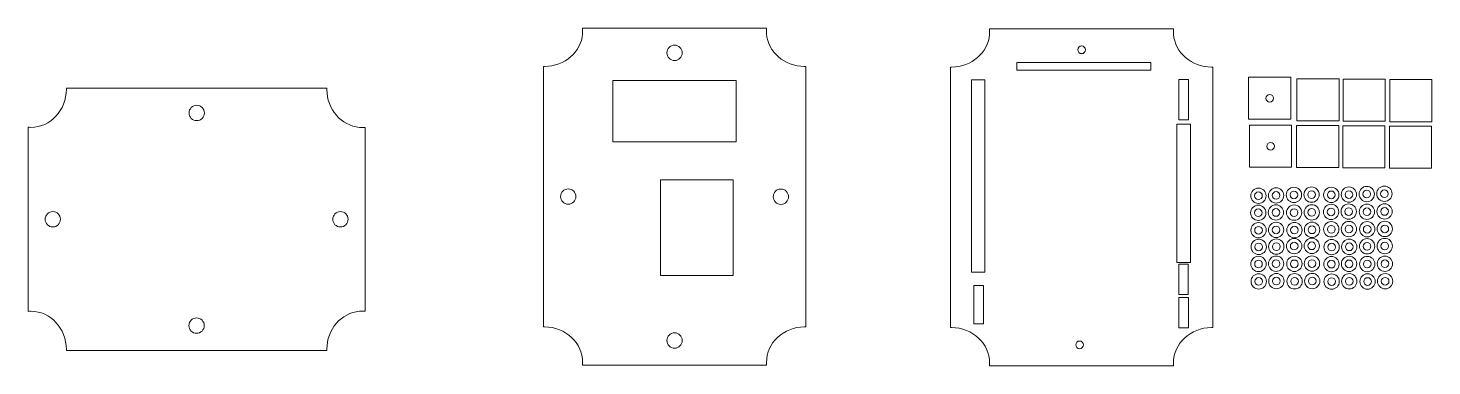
# Model space of a CAD drawing. Header units: centimetres. Extents: x -32.8 to 40.5, y -34.3 to -16.7.
import ezdxf

# ---------------------------------------------------------------- set-up
doc = ezdxf.new("R2010")
doc.units = ezdxf.units.CM
doc.header["$MEASUREMENT"] = 0
doc.layers.add('Capa 1', color=7, linetype='Continuous')

msp = doc.modelspace()

# ---------------------------------------------------------------- linework, layer by layer
at = {"layer": 'Capa 1', "color": 250, "lineweight": 20}
for points in [[(18.82673, -18.88012), (25.82673, -18.88012), (25.82673, -18.48012), (18.82673, -18.48012), (18.82673, -18.88012)], [(-2.26307, -22.61908), (4.18693, -22.61908), (4.18693, -19.41908), (-2.26307, -19.41908), (-2.26307, -22.61908)], [(16.46708, -29.43208), (17.16708, -29.43208), (17.16708, -19.3908), (16.46708, -19.3908), (16.46708, -29.43208)], [(27.29403, -21.48099), (27.79403, -21.48099), (27.79403, -19.36435), (27.29403, -19.36435), (27.29403, -21.48099)], [(30.93896, -21.45211), (33.13896, -21.45211), (33.13896, -19.25211), (30.93896, -19.25211), (30.93896, -21.45211)], [(33.46089, -21.53294), (35.66089, -21.53294), (35.66089, -19.33294), (33.46089, -19.33294), (33.46089, -21.53294)], [(35.87389, -21.55411), (38.07389, -21.55411), (38.07389, -19.35411), (35.87389, -19.35411), (35.87389, -21.55411)], [(38.30806, -21.57527), (40.50806, -21.57527), (40.50806, -19.37527), (38.30806, -19.37527), (38.30806, -21.57527)], [(27.19635, -28.91747), (27.89635, -28.91747), (27.89635, -21.71031), (27.19635, -21.71031), (27.19635, -28.91747)], [(30.98439, -23.95611), (33.18439, -23.95611), (33.18439, -21.75611), (30.98439, -21.75611), (30.98439, -23.95611)], [(33.43972, -23.9671), (35.63972, -23.9671), (35.63972, -21.7671), (33.43972, -21.7671), (33.43972, -23.9671)], [(35.85272, -23.98827), (38.05272, -23.98827), (38.05272, -21.78827), (35.85272, -21.78827), (35.85272, -23.98827)], [(38.28689, -24.00943), (40.48689, -24.00943), (40.48689, -21.80943), (38.28689, -21.80943), (38.28689, -24.00943)], [(0.22193, -29.60907), (4.02193, -29.60907), (4.02193, -24.60909), (0.22193, -24.60909), (0.22193, -29.60907)], [(27.28504, -30.59592), (27.78504, -30.59592), (27.78504, -29.01722), (27.28504, -29.01722), (27.28504, -30.59592)], [(16.59708, -32.13209), (17.09708, -32.13209), (17.09708, -30.13209), (16.59708, -30.13209), (16.59708, -32.13209)], [(27.29303, -32.33777), (27.79303, -32.33777), (27.79303, -30.75907), (27.29303, -30.75907), (27.29303, -32.33777)]]:
    msp.add_lwpolyline(points, close=True, dxfattribs=at)
for centre, major_axis in [((22.21265, -17.82342), (0, 0.2)), ((32.03896, -20.35211), (0, 0.2)), ((32.08439, -22.85611), (0, 0.2)), ((31.45215, -25.44013), (0, 0.4)), ((31.45215, -25.44013), (0, 0.2)), ((32.37236, -25.42492), (0, 0.4)), ((32.37236, -25.42492), (0, 0.2)), ((33.30424, -25.39766), (0, 0.4)), ((33.30424, -25.39766), (0, 0.2)), ((34.22445, -25.38245), (0, 0.4)), ((34.22445, -25.38245), (0, 0.2)), ((35.25321, -25.39426), (0, 0.4)), ((35.25321, -25.39426), (0, 0.2)), ((36.17342, -25.37905), (0, 0.4)), ((36.17342, -25.37905), (0, 0.2)), ((37.1053, -25.35179), (0, 0.4)), ((37.1053, -25.35179), (0, 0.2)), ((38.02551, -25.33658), (0, 0.4)), ((38.02551, -25.33658), (0, 0.2)), ((31.44157, -26.32913), (0, 0.4)), ((31.44157, -26.32913), (0, 0.2)), ((32.36178, -26.31392), (0, 0.4)), ((32.36178, -26.31392), (0, 0.2)), ((33.31319, -26.32304), (0, 0.4)), ((33.31319, -26.32304), (0, 0.2)), ((34.2334, -26.30783), (0, 0.4)), ((34.2334, -26.30783), (0, 0.2)), ((35.24263, -26.28326), (0, 0.4)), ((35.24263, -26.28326), (0, 0.2)), ((36.16284, -26.26805), (0, 0.4)), ((36.16284, -26.26805), (0, 0.2)), ((37.11425, -26.27717), (0, 0.4)), ((37.11425, -26.27717), (0, 0.2)), ((38.03446, -26.26196), (0, 0.4)), ((38.03446, -26.26196), (0, 0.2)), ((31.45323, -27.23916), (0, 0.4)), ((31.45323, -27.23916), (0, 0.2)), ((32.37344, -27.22395), (0, 0.4)), ((32.37344, -27.22395), (0, 0.2)), ((33.3271, -27.23521), (0, 0.4)), ((33.3271, -27.23521), (0, 0.2)), ((34.24731, -27.22), (0, 0.4)), ((34.24731, -27.22), (0, 0.2)), ((35.25429, -27.19329), (0, 0.4)), ((35.25429, -27.19329), (0, 0.2)), ((36.1745, -27.17808), (0, 0.4)), ((36.1745, -27.17808), (0, 0.2)), ((37.12816, -27.18934), (0, 0.4)), ((37.12816, -27.18934), (0, 0.2)), ((38.04837, -27.17413), (0, 0.4)), ((38.04837, -27.17413), (0, 0.2)), ((31.46327, -28.11271), (0, 0.4)), ((32.38348, -28.0975), (0, 0.4)), ((33.31536, -28.07024), (0, 0.4)), ((34.23557, -28.05503), (0, 0.4)), ((35.27112, -28.12236), (0, 0.4)), ((36.19133, -28.10715), (0, 0.4)), ((37.12321, -28.07989), (0, 0.4)), ((38.04342, -28.06468), (0, 0.4)), ((31.46327, -28.11271), (0, 0.2)), ((32.3729, -28.9865), (0, 0.4)), ((32.38348, -28.0975), (0, 0.2)), ((33.31536, -28.07024), (0, 0.2)), ((34.24452, -28.98041), (0, 0.4)), ((34.23557, -28.05503), (0, 0.2)), ((35.27112, -28.12236), (0, 0.2)), ((36.19133, -28.10715), (0, 0.2)), ((37.12321, -28.07989), (0, 0.2)), ((38.04342, -28.06468), (0, 0.2)), ((31.45269, -29.00171), (0, 0.4)), ((31.45269, -29.00171), (0, 0.2)), ((32.3729, -28.9865), (0, 0.2)), ((33.32431, -28.99562), (0, 0.4)), ((33.32431, -28.99562), (0, 0.2)), ((34.24452, -28.98041), (0, 0.2)), ((35.26054, -29.01136), (0, 0.4)), ((35.26054, -29.01136), (0, 0.2)), ((36.18075, -28.99615), (0, 0.4)), ((36.18075, -28.99615), (0, 0.2)), ((37.13216, -29.00527), (0, 0.4)), ((37.13216, -29.00527), (0, 0.2)), ((38.05237, -28.99006), (0, 0.4)), ((38.05237, -28.99006), (0, 0.2)), ((31.46435, -29.91174), (0, 0.4)), ((31.46435, -29.91174), (0, 0.2)), ((32.38456, -29.89653), (0, 0.4)), ((32.38456, -29.89653), (0, 0.2)), ((33.33822, -29.90779), (0, 0.4)), ((33.33822, -29.90779), (0, 0.2)), ((34.25843, -29.89258), (0, 0.4)), ((34.25843, -29.89258), (0, 0.2)), ((35.2722, -29.92139), (0, 0.4)), ((35.2722, -29.92139), (0, 0.2)), ((36.19241, -29.90618), (0, 0.4)), ((36.19241, -29.90618), (0, 0.2)), ((37.14607, -29.91744), (0, 0.4)), ((37.14607, -29.91744), (0, 0.2)), ((38.06628, -29.90223), (0, 0.4)), ((38.06628, -29.90223), (0, 0.2)), ((22.11265, -33.22342), (0, 0.2))]:
    msp.add_ellipse(centre, major_axis=major_axis, ratio=1, dxfattribs=at)
at = {"layer": 'Capa 1', "color": 250, "lineweight": 5}
for points, knots in [([(-3.83808, -34.15041), (-3.83808, -34.15041), (-3.83808, -34.1481), (-3.83808, -34.1481), (-3.83808, -34.1481), (-3.83808, -34.1481), (-3.83808, -34.1458), (-3.83808, -34.1458), (-3.83808, -34.1458), (-3.83808, -34.1458), (-3.83808, -34.14349), (-3.83808, -34.14349), (-3.83808, -34.14349), (-3.83808, -33.1195), (-4.72831, -32.28908), (-5.82607, -32.28908), (-5.82607, -32.28908), (-5.84683, -32.28908), (-5.86747, -32.28947), (-5.88807, -32.29006), (-5.88807, -32.29006), (-5.88807, -32.29006), (-5.88807, -32.28908), (-5.88807, -32.28908), (-5.88807, -32.28908), (-5.88807, -32.28908), (-5.88807, -30.69306), (-5.88807, -30.69306), (-5.88807, -30.69306), (-5.88807, -30.69306), (-5.88807, -18.68908), (-5.88807, -18.68908), (-5.88807, -18.68908), (-5.88807, -18.68908), (-5.88196, -18.68908), (-5.88196, -18.68908), (-5.88196, -18.68908), (-5.88196, -18.68908), (-5.88196, -18.6881), (-5.88196, -18.6881), (-5.88196, -18.6881), (-5.86563, -18.68857), (-5.8492, -18.68896), (-5.83276, -18.68908), (-5.83276, -18.68908), (-5.83276, -18.68908), (-5.81995, -18.68908), (-5.81995, -18.68908), (-5.81995, -18.68908), (-4.77493, -18.68908), (-3.91798, -17.93653), (-3.83808, -16.98083), (-3.83808, -16.98083), (-3.83808, -16.98083), (-3.83808, -16.68908), (-3.83808, -16.68908), (-3.83808, -16.68908), (-3.83808, -16.68908), (-3.83806, -16.68908), (-3.83806, -16.68908), (-3.83806, -16.68908), (-3.83806, -16.68908), (-2.58556, -16.68908), (-2.58556, -16.68908), (-2.58556, -16.68908), (-2.58556, -16.68908), (4.50942, -16.68908), (4.50942, -16.68908), (4.50942, -16.68908), (4.50942, -16.68908), (5.76192, -16.68908), (5.76192, -16.68908), (5.76192, -16.68908), (5.76192, -16.68908), (5.76194, -16.68908), (5.76194, -16.68908), (5.76194, -16.68908), (5.76194, -16.68908), (5.76194, -16.98083), (5.76194, -16.98083), (5.76194, -16.98083), (5.84184, -17.93653), (6.69879, -18.68908), (7.74381, -18.68908), (7.74381, -18.68908), (7.74381, -18.68908), (7.75059, -18.68908), (7.75059, -18.68908), (7.75059, -18.68908), (7.75059, -18.68908), (7.75662, -18.68908), (7.75662, -18.68908), (7.75662, -18.68908), (7.77306, -18.68896), (7.78948, -18.68857), (7.80582, -18.6881), (7.80582, -18.6881), (7.80582, -18.6881), (7.80582, -18.68908), (7.80582, -18.68908), (7.80582, -18.68908), (7.80582, -18.68908), (7.81193, -18.68908), (7.81193, -18.68908), (7.81193, -18.68908), (7.81193, -18.68908), (7.81193, -32.28908), (7.81193, -32.28908), (7.81193, -32.28908), (7.81193, -32.28908), (7.81193, -32.29006), (7.81193, -32.29006), (7.81193, -32.29006), (7.79133, -32.28947), (7.77069, -32.28908), (7.74993, -32.28908), (7.74993, -32.28908), (6.65217, -32.28908), (5.76194, -33.1195), (5.76194, -34.14349), (5.76194, -34.14349), (5.76194, -34.14349), (5.76194, -34.1458), (5.76194, -34.1458), (5.76194, -34.1458), (5.76194, -34.1458), (5.76194, -34.1481), (5.76194, -34.1481), (5.76194, -34.1481), (5.76194, -34.1481), (5.76194, -34.15041), (5.76194, -34.15041), (5.76194, -34.15041), (5.76214, -34.19708), (5.76421, -34.24328), (5.76803, -34.28908), (5.76803, -34.28908), (5.76803, -34.28908), (5.76194, -34.28908), (5.76194, -34.28908), (5.76194, -34.28908), (5.76194, -34.28908), (5.76192, -34.28908), (5.76192, -34.28908), (5.76192, -34.28908), (5.76192, -34.28908), (4.51553, -34.28908), (4.51553, -34.28908), (4.51553, -34.28908), (4.51553, -34.28908), (-2.59167, -34.28908), (-2.59167, -34.28908), (-2.59167, -34.28908), (-2.59167, -34.28908), (-3.83806, -34.28908), (-3.83806, -34.28908), (-3.83806, -34.28908), (-3.83806, -34.28908), (-3.83808, -34.28908), (-3.83808, -34.28908), (-3.83808, -34.28908), (-3.83808, -34.28908), (-3.84417, -34.28908), (-3.84417, -34.28908), (-3.84417, -34.28908), (-3.84035, -34.24328), (-3.83828, -34.19708), (-3.83808, -34.15041)], [0, 0, 0, 0, 0.02325581, 0.02325581, 0.02325581, 0.02325581, 0.04651163, 0.04651163, 0.04651163, 0.04651163, 0.06976744, 0.06976744, 0.06976744, 0.06976744, 0.09302326, 0.09302326, 0.09302326, 0.09302326, 0.11627907, 0.11627907, 0.11627907, 0.11627907, 0.13953488, 0.13953488, 0.13953488, 0.13953488, 0.1627907, 0.1627907, 0.1627907, 0.1627907, 0.18604651, 0.18604651, 0.18604651, 0.18604651, 0.20930233, 0.20930233, 0.20930233, 0.20930233, 0.23255814, 0.23255814, 0.23255814, 0.23255814, 0.25581395, 0.25581395, 0.25581395, 0.25581395, 0.27906977, 0.27906977, 0.27906977, 0.27906977, 0.30232558, 0.30232558, 0.30232558, 0.30232558, 0.3255814, 0.3255814, 0.3255814, 0.3255814, 0.34883721, 0.34883721, 0.34883721, 0.34883721, 0.37209302, 0.37209302, 0.37209302, 0.37209302, 0.39534884, 0.39534884, 0.39534884, 0.39534884, 0.41860465, 0.41860465, 0.41860465, 0.41860465, 0.44186047, 0.44186047, 0.44186047, 0.44186047, 0.46511628, 0.46511628, 0.46511628, 0.46511628, 0.48837209, 0.48837209, 0.48837209, 0.48837209, 0.51162791, 0.51162791, 0.51162791, 0.51162791, 0.53488372, 0.53488372, 0.53488372, 0.53488372, 0.55813953, 0.55813953, 0.55813953, 0.55813953, 0.58139535, 0.58139535, 0.58139535, 0.58139535, 0.60465116, 0.60465116, 0.60465116, 0.60465116, 0.62790698, 0.62790698, 0.62790698, 0.62790698, 0.65116279, 0.65116279, 0.65116279, 0.65116279, 0.6744186, 0.6744186, 0.6744186, 0.6744186, 0.69767442, 0.69767442, 0.69767442, 0.69767442, 0.72093023, 0.72093023, 0.72093023, 0.72093023, 0.74418605, 0.74418605, 0.74418605, 0.74418605, 0.76744186, 0.76744186, 0.76744186, 0.76744186, 0.79069767, 0.79069767, 0.79069767, 0.79069767, 0.81395349, 0.81395349, 0.81395349, 0.81395349, 0.8372093, 0.8372093, 0.8372093, 0.8372093, 0.86046512, 0.86046512, 0.86046512, 0.86046512, 0.88372093, 0.88372093, 0.88372093, 0.88372093, 0.90697674, 0.90697674, 0.90697674, 0.90697674, 0.93023256, 0.93023256, 0.93023256, 0.93023256, 0.95348837, 0.95348837, 0.95348837, 0.95348837, 1, 1, 1, 1]), ([(17.41264, -34.18475), (17.41264, -34.18475), (17.41264, -34.18244), (17.41264, -34.18244), (17.41264, -34.18244), (17.41264, -34.18244), (17.41264, -34.18014), (17.41264, -34.18014), (17.41264, -34.18014), (17.41264, -34.18014), (17.41264, -34.17783), (17.41264, -34.17783), (17.41264, -34.17783), (17.41264, -33.15384), (16.52241, -32.32342), (15.42465, -32.32342), (15.42465, -32.32342), (15.40389, -32.32342), (15.38325, -32.32381), (15.36265, -32.3244), (15.36265, -32.3244), (15.36265, -32.3244), (15.36265, -32.32342), (15.36265, -32.32342), (15.36265, -32.32342), (15.36265, -32.32342), (15.36265, -30.7274), (15.36265, -30.7274), (15.36265, -30.7274), (15.36265, -30.7274), (15.36265, -18.72342), (15.36265, -18.72342), (15.36265, -18.72342), (15.36265, -18.72342), (15.36876, -18.72342), (15.36876, -18.72342), (15.36876, -18.72342), (15.36876, -18.72342), (15.36876, -18.72244), (15.36876, -18.72244), (15.36876, -18.72244), (15.38509, -18.72291), (15.40152, -18.7233), (15.41796, -18.72342), (15.41796, -18.72342), (15.41796, -18.72342), (15.43077, -18.72342), (15.43077, -18.72342), (15.43077, -18.72342), (16.47579, -18.72342), (17.33274, -17.97087), (17.41264, -17.01517), (17.41264, -17.01517), (17.41264, -17.01517), (17.41264, -16.72342), (17.41264, -16.72342), (17.41264, -16.72342), (17.41264, -16.72342), (17.41266, -16.72342), (17.41266, -16.72342), (17.41266, -16.72342), (17.41266, -16.72342), (18.66516, -16.72342), (18.66516, -16.72342), (18.66516, -16.72342), (18.66516, -16.72342), (25.76014, -16.72342), (25.76014, -16.72342), (25.76014, -16.72342), (25.76014, -16.72342), (27.01264, -16.72342), (27.01264, -16.72342), (27.01264, -16.72342), (27.01264, -16.72342), (27.01266, -16.72342), (27.01266, -16.72342), (27.01266, -16.72342), (27.01266, -16.72342), (27.01266, -17.01517), (27.01266, -17.01517), (27.01266, -17.01517), (27.09256, -17.97087), (27.94951, -18.72342), (28.99453, -18.72342), (28.99453, -18.72342), (28.99453, -18.72342), (29.00131, -18.72342), (29.00131, -18.72342), (29.00131, -18.72342), (29.00131, -18.72342), (29.00734, -18.72342), (29.00734, -18.72342), (29.00734, -18.72342), (29.02378, -18.7233), (29.0402, -18.72291), (29.05654, -18.72244), (29.05654, -18.72244), (29.05654, -18.72244), (29.05654, -18.72342), (29.05654, -18.72342), (29.05654, -18.72342), (29.05654, -18.72342), (29.06265, -18.72342), (29.06265, -18.72342), (29.06265, -18.72342), (29.06265, -18.72342), (29.06265, -32.32342), (29.06265, -32.32342), (29.06265, -32.32342), (29.06265, -32.32342), (29.06265, -32.3244), (29.06265, -32.3244), (29.06265, -32.3244), (29.04205, -32.32381), (29.02141, -32.32342), (29.00065, -32.32342), (29.00065, -32.32342), (27.90289, -32.32342), (27.01266, -33.15384), (27.01266, -34.17783), (27.01266, -34.17783), (27.01266, -34.17783), (27.01266, -34.18014), (27.01266, -34.18014), (27.01266, -34.18014), (27.01266, -34.18014), (27.01266, -34.18244), (27.01266, -34.18244), (27.01266, -34.18244), (27.01266, -34.18244), (27.01266, -34.18475), (27.01266, -34.18475), (27.01266, -34.18475), (27.01286, -34.23142), (27.01493, -34.27762), (27.01875, -34.32342), (27.01875, -34.32342), (27.01875, -34.32342), (27.01266, -34.32342), (27.01266, -34.32342), (27.01266, -34.32342), (27.01266, -34.32342), (27.01264, -34.32342), (27.01264, -34.32342), (27.01264, -34.32342), (27.01264, -34.32342), (25.76625, -34.32342), (25.76625, -34.32342), (25.76625, -34.32342), (25.76625, -34.32342), (18.65905, -34.32342), (18.65905, -34.32342), (18.65905, -34.32342), (18.65905, -34.32342), (17.41266, -34.32342), (17.41266, -34.32342), (17.41266, -34.32342), (17.41266, -34.32342), (17.41264, -34.32342), (17.41264, -34.32342), (17.41264, -34.32342), (17.41264, -34.32342), (17.40655, -34.32342), (17.40655, -34.32342), (17.40655, -34.32342), (17.41037, -34.27762), (17.41244, -34.23142), (17.41264, -34.18475)], [0, 0, 0, 0, 0.02325581, 0.02325581, 0.02325581, 0.02325581, 0.04651163, 0.04651163, 0.04651163, 0.04651163, 0.06976744, 0.06976744, 0.06976744, 0.06976744, 0.09302326, 0.09302326, 0.09302326, 0.09302326, 0.11627907, 0.11627907, 0.11627907, 0.11627907, 0.13953488, 0.13953488, 0.13953488, 0.13953488, 0.1627907, 0.1627907, 0.1627907, 0.1627907, 0.18604651, 0.18604651, 0.18604651, 0.18604651, 0.20930233, 0.20930233, 0.20930233, 0.20930233, 0.23255814, 0.23255814, 0.23255814, 0.23255814, 0.25581395, 0.25581395, 0.25581395, 0.25581395, 0.27906977, 0.27906977, 0.27906977, 0.27906977, 0.30232558, 0.30232558, 0.30232558, 0.30232558, 0.3255814, 0.3255814, 0.3255814, 0.3255814, 0.34883721, 0.34883721, 0.34883721, 0.34883721, 0.37209302, 0.37209302, 0.37209302, 0.37209302, 0.39534884, 0.39534884, 0.39534884, 0.39534884, 0.41860465, 0.41860465, 0.41860465, 0.41860465, 0.44186047, 0.44186047, 0.44186047, 0.44186047, 0.46511628, 0.46511628, 0.46511628, 0.46511628, 0.48837209, 0.48837209, 0.48837209, 0.48837209, 0.51162791, 0.51162791, 0.51162791, 0.51162791, 0.53488372, 0.53488372, 0.53488372, 0.53488372, 0.55813953, 0.55813953, 0.55813953, 0.55813953, 0.58139535, 0.58139535, 0.58139535, 0.58139535, 0.60465116, 0.60465116, 0.60465116, 0.60465116, 0.62790698, 0.62790698, 0.62790698, 0.62790698, 0.65116279, 0.65116279, 0.65116279, 0.65116279, 0.6744186, 0.6744186, 0.6744186, 0.6744186, 0.69767442, 0.69767442, 0.69767442, 0.69767442, 0.72093023, 0.72093023, 0.72093023, 0.72093023, 0.74418605, 0.74418605, 0.74418605, 0.74418605, 0.76744186, 0.76744186, 0.76744186, 0.76744186, 0.79069767, 0.79069767, 0.79069767, 0.79069767, 0.81395349, 0.81395349, 0.81395349, 0.81395349, 0.8372093, 0.8372093, 0.8372093, 0.8372093, 0.86046512, 0.86046512, 0.86046512, 0.86046512, 0.88372093, 0.88372093, 0.88372093, 0.88372093, 0.90697674, 0.90697674, 0.90697674, 0.90697674, 0.93023256, 0.93023256, 0.93023256, 0.93023256, 0.95348837, 0.95348837, 0.95348837, 0.95348837, 1, 1, 1, 1]), ([(0.56193, -17.98108), (0.56193, -17.7602), (0.74105, -17.58108), (0.96193, -17.58108), (0.96193, -17.58108), (1.18281, -17.58108), (1.36193, -17.7602), (1.36193, -17.98108), (1.36193, -17.98108), (1.36193, -18.20196), (1.18281, -18.38108), (0.96193, -18.38108), (0.96193, -18.38108), (0.74105, -18.38108), (0.56193, -18.20196), (0.56193, -17.98108)], [0, 0, 0, 0, 0.2, 0.2, 0.2, 0.2, 0.4, 0.4, 0.4, 0.4, 0.6, 0.6, 0.6, 0.6, 1, 1, 1, 1]), ([(0.56193, -17.98108), (0.56193, -17.7602), (0.74105, -17.58108), (0.96193, -17.58108), (0.96193, -17.58108), (1.18281, -17.58108), (1.36193, -17.7602), (1.36193, -17.98108), (1.36193, -17.98108), (1.36193, -18.20196), (1.18281, -18.38108), (0.96193, -18.38108), (0.96193, -18.38108), (0.74105, -18.38108), (0.56193, -18.20196), (0.56193, -17.98108)], [0, 0, 0, 0, 0.2, 0.2, 0.2, 0.2, 0.4, 0.4, 0.4, 0.4, 0.6, 0.6, 0.6, 0.6, 1, 1, 1, 1]), ([(-32.6546, -21.87046), (-32.6546, -21.87046), (-32.65229, -21.87046), (-32.65229, -21.87046), (-32.65229, -21.87046), (-32.65229, -21.87046), (-32.64999, -21.87046), (-32.64999, -21.87046), (-32.64999, -21.87046), (-32.64999, -21.87046), (-32.64768, -21.87046), (-32.64768, -21.87046), (-32.64768, -21.87046), (-31.62369, -21.87046), (-30.79327, -20.98023), (-30.79327, -19.88247), (-30.79327, -19.88247), (-30.79327, -19.86171), (-30.79366, -19.84107), (-30.79425, -19.82047), (-30.79425, -19.82047), (-30.79425, -19.82047), (-30.79327, -19.82047), (-30.79327, -19.82047), (-30.79327, -19.82047), (-30.79327, -19.82047), (-29.19725, -19.82047), (-29.19725, -19.82047), (-29.19725, -19.82047), (-29.19725, -19.82047), (-17.19327, -19.82047), (-17.19327, -19.82047), (-17.19327, -19.82047), (-17.19327, -19.82047), (-17.19327, -19.82658), (-17.19327, -19.82658), (-17.19327, -19.82658), (-17.19327, -19.82658), (-17.19229, -19.82658), (-17.19229, -19.82658), (-17.19229, -19.82658), (-17.19276, -19.84291), (-17.19315, -19.85934), (-17.19327, -19.87578), (-17.19327, -19.87578), (-17.19327, -19.87578), (-17.19327, -19.88859), (-17.19327, -19.88859), (-17.19327, -19.88859), (-17.19327, -20.93361), (-16.44072, -21.79056), (-15.48502, -21.87046), (-15.48502, -21.87046), (-15.48502, -21.87046), (-15.19327, -21.87046), (-15.19327, -21.87046), (-15.19327, -21.87046), (-15.19327, -21.87046), (-15.19327, -21.87048), (-15.19327, -21.87048), (-15.19327, -21.87048), (-15.19327, -21.87048), (-15.19327, -23.12298), (-15.19327, -23.12298), (-15.19327, -23.12298), (-15.19327, -23.12298), (-15.19327, -30.21796), (-15.19327, -30.21796), (-15.19327, -30.21796), (-15.19327, -30.21796), (-15.19327, -31.47046), (-15.19327, -31.47046), (-15.19327, -31.47046), (-15.19327, -31.47046), (-15.19327, -31.47048), (-15.19327, -31.47048), (-15.19327, -31.47048), (-15.19327, -31.47048), (-15.48502, -31.47048), (-15.48502, -31.47048), (-15.48502, -31.47048), (-16.44072, -31.55038), (-17.19327, -32.40733), (-17.19327, -33.45235), (-17.19327, -33.45235), (-17.19327, -33.45235), (-17.19327, -33.45913), (-17.19327, -33.45913), (-17.19327, -33.45913), (-17.19327, -33.45913), (-17.19327, -33.46516), (-17.19327, -33.46516), (-17.19327, -33.46516), (-17.19315, -33.4816), (-17.19276, -33.49802), (-17.19229, -33.51436), (-17.19229, -33.51436), (-17.19229, -33.51436), (-17.19327, -33.51436), (-17.19327, -33.51436), (-17.19327, -33.51436), (-17.19327, -33.51436), (-17.19327, -33.52047), (-17.19327, -33.52047), (-17.19327, -33.52047), (-17.19327, -33.52047), (-30.79327, -33.52047), (-30.79327, -33.52047), (-30.79327, -33.52047), (-30.79327, -33.52047), (-30.79425, -33.52047), (-30.79425, -33.52047), (-30.79425, -33.52047), (-30.79366, -33.49987), (-30.79327, -33.47923), (-30.79327, -33.45847), (-30.79327, -33.45847), (-30.79327, -32.36071), (-31.62369, -31.47048), (-32.64768, -31.47048), (-32.64768, -31.47048), (-32.64768, -31.47048), (-32.64999, -31.47048), (-32.64999, -31.47048), (-32.64999, -31.47048), (-32.64999, -31.47048), (-32.65229, -31.47048), (-32.65229, -31.47048), (-32.65229, -31.47048), (-32.65229, -31.47048), (-32.6546, -31.47048), (-32.6546, -31.47048), (-32.6546, -31.47048), (-32.70127, -31.47068), (-32.74747, -31.47275), (-32.79327, -31.47657), (-32.79327, -31.47657), (-32.79327, -31.47657), (-32.79327, -31.47048), (-32.79327, -31.47048), (-32.79327, -31.47048), (-32.79327, -31.47048), (-32.79327, -31.47046), (-32.79327, -31.47046), (-32.79327, -31.47046), (-32.79327, -31.47046), (-32.79327, -30.22407), (-32.79327, -30.22407), (-32.79327, -30.22407), (-32.79327, -30.22407), (-32.79327, -23.11687), (-32.79327, -23.11687), (-32.79327, -23.11687), (-32.79327, -23.11687), (-32.79327, -21.87048), (-32.79327, -21.87048), (-32.79327, -21.87048), (-32.79327, -21.87048), (-32.79327, -21.87046), (-32.79327, -21.87046), (-32.79327, -21.87046), (-32.79327, -21.87046), (-32.79327, -21.86437), (-32.79327, -21.86437), (-32.79327, -21.86437), (-32.74747, -21.86819), (-32.70127, -21.87026), (-32.6546, -21.87046)], [0, 0, 0, 0, 0.02325581, 0.02325581, 0.02325581, 0.02325581, 0.04651163, 0.04651163, 0.04651163, 0.04651163, 0.06976744, 0.06976744, 0.06976744, 0.06976744, 0.09302326, 0.09302326, 0.09302326, 0.09302326, 0.11627907, 0.11627907, 0.11627907, 0.11627907, 0.13953488, 0.13953488, 0.13953488, 0.13953488, 0.1627907, 0.1627907, 0.1627907, 0.1627907, 0.18604651, 0.18604651, 0.18604651, 0.18604651, 0.20930233, 0.20930233, 0.20930233, 0.20930233, 0.23255814, 0.23255814, 0.23255814, 0.23255814, 0.25581395, 0.25581395, 0.25581395, 0.25581395, 0.27906977, 0.27906977, 0.27906977, 0.27906977, 0.30232558, 0.30232558, 0.30232558, 0.30232558, 0.3255814, 0.3255814, 0.3255814, 0.3255814, 0.34883721, 0.34883721, 0.34883721, 0.34883721, 0.37209302, 0.37209302, 0.37209302, 0.37209302, 0.39534884, 0.39534884, 0.39534884, 0.39534884, 0.41860465, 0.41860465, 0.41860465, 0.41860465, 0.44186047, 0.44186047, 0.44186047, 0.44186047, 0.46511628, 0.46511628, 0.46511628, 0.46511628, 0.48837209, 0.48837209, 0.48837209, 0.48837209, 0.51162791, 0.51162791, 0.51162791, 0.51162791, 0.53488372, 0.53488372, 0.53488372, 0.53488372, 0.55813953, 0.55813953, 0.55813953, 0.55813953, 0.58139535, 0.58139535, 0.58139535, 0.58139535, 0.60465116, 0.60465116, 0.60465116, 0.60465116, 0.62790698, 0.62790698, 0.62790698, 0.62790698, 0.65116279, 0.65116279, 0.65116279, 0.65116279, 0.6744186, 0.6744186, 0.6744186, 0.6744186, 0.69767442, 0.69767442, 0.69767442, 0.69767442, 0.72093023, 0.72093023, 0.72093023, 0.72093023, 0.74418605, 0.74418605, 0.74418605, 0.74418605, 0.76744186, 0.76744186, 0.76744186, 0.76744186, 0.79069767, 0.79069767, 0.79069767, 0.79069767, 0.81395349, 0.81395349, 0.81395349, 0.81395349, 0.8372093, 0.8372093, 0.8372093, 0.8372093, 0.86046512, 0.86046512, 0.86046512, 0.86046512, 0.88372093, 0.88372093, 0.88372093, 0.88372093, 0.90697674, 0.90697674, 0.90697674, 0.90697674, 0.93023256, 0.93023256, 0.93023256, 0.93023256, 0.95348837, 0.95348837, 0.95348837, 0.95348837, 1, 1, 1, 1]), ([(-23.98823, -20.72047), (-23.76735, -20.72047), (-23.58823, -20.89959), (-23.58823, -21.12047), (-23.58823, -21.12047), (-23.58823, -21.34135), (-23.76735, -21.52047), (-23.98823, -21.52047), (-23.98823, -21.52047), (-24.20911, -21.52047), (-24.38823, -21.34135), (-24.38823, -21.12047), (-24.38823, -21.12047), (-24.38823, -20.89959), (-24.20911, -20.72047), (-23.98823, -20.72047)], [0, 0, 0, 0, 0.2, 0.2, 0.2, 0.2, 0.4, 0.4, 0.4, 0.4, 0.6, 0.6, 0.6, 0.6, 1, 1, 1, 1]), ([(-4.98807, -25.48404), (-4.98807, -25.26316), (-4.80895, -25.08404), (-4.58807, -25.08404), (-4.58807, -25.08404), (-4.36719, -25.08404), (-4.18807, -25.26316), (-4.18807, -25.48404), (-4.18807, -25.48404), (-4.18807, -25.70492), (-4.36719, -25.88404), (-4.58807, -25.88404), (-4.58807, -25.88404), (-4.80895, -25.88404), (-4.98807, -25.70492), (-4.98807, -25.48404)], [0, 0, 0, 0, 0.2, 0.2, 0.2, 0.2, 0.4, 0.4, 0.4, 0.4, 0.6, 0.6, 0.6, 0.6, 1, 1, 1, 1]), ([(-4.98807, -25.48404), (-4.98807, -25.26316), (-4.80895, -25.08404), (-4.58807, -25.08404), (-4.58807, -25.08404), (-4.36719, -25.08404), (-4.18807, -25.26316), (-4.18807, -25.48404), (-4.18807, -25.48404), (-4.18807, -25.70492), (-4.36719, -25.88404), (-4.58807, -25.88404), (-4.58807, -25.88404), (-4.80895, -25.88404), (-4.98807, -25.70492), (-4.98807, -25.48404)], [0, 0, 0, 0, 0.2, 0.2, 0.2, 0.2, 0.4, 0.4, 0.4, 0.4, 0.6, 0.6, 0.6, 0.6, 1, 1, 1, 1]), ([(6.11193, -25.48908), (6.11193, -25.2682), (6.29105, -25.08908), (6.51193, -25.08908), (6.51193, -25.08908), (6.73281, -25.08908), (6.91193, -25.2682), (6.91193, -25.48908), (6.91193, -25.48908), (6.91193, -25.70996), (6.73281, -25.88908), (6.51193, -25.88908), (6.51193, -25.88908), (6.29105, -25.88908), (6.11193, -25.70996), (6.11193, -25.48908)], [0, 0, 0, 0, 0.2, 0.2, 0.2, 0.2, 0.4, 0.4, 0.4, 0.4, 0.6, 0.6, 0.6, 0.6, 1, 1, 1, 1]), ([(6.11193, -25.48908), (6.11193, -25.2682), (6.29105, -25.08908), (6.51193, -25.08908), (6.51193, -25.08908), (6.73281, -25.08908), (6.91193, -25.2682), (6.91193, -25.48908), (6.91193, -25.48908), (6.91193, -25.70996), (6.73281, -25.88908), (6.51193, -25.88908), (6.51193, -25.88908), (6.29105, -25.88908), (6.11193, -25.70996), (6.11193, -25.48908)], [0, 0, 0, 0, 0.2, 0.2, 0.2, 0.2, 0.4, 0.4, 0.4, 0.4, 0.6, 0.6, 0.6, 0.6, 1, 1, 1, 1]), ([(-31.50127, -26.27047), (-31.28039, -26.27047), (-31.10127, -26.44959), (-31.10127, -26.67047), (-31.10127, -26.67047), (-31.10127, -26.89135), (-31.28039, -27.07047), (-31.50127, -27.07047), (-31.50127, -27.07047), (-31.72215, -27.07047), (-31.90127, -26.89135), (-31.90127, -26.67047), (-31.90127, -26.67047), (-31.90127, -26.44959), (-31.72215, -26.27047), (-31.50127, -26.27047)], [0, 0, 0, 0, 0.2, 0.2, 0.2, 0.2, 0.4, 0.4, 0.4, 0.4, 0.6, 0.6, 0.6, 0.6, 1, 1, 1, 1]), ([(-16.48527, -26.27047), (-16.26439, -26.27047), (-16.08527, -26.44959), (-16.08527, -26.67047), (-16.08527, -26.67047), (-16.08527, -26.89135), (-16.26439, -27.07047), (-16.48527, -27.07047), (-16.48527, -27.07047), (-16.70615, -27.07047), (-16.88527, -26.89135), (-16.88527, -26.67047), (-16.88527, -26.67047), (-16.88527, -26.44959), (-16.70615, -26.27047), (-16.48527, -26.27047)], [0, 0, 0, 0, 0.2, 0.2, 0.2, 0.2, 0.4, 0.4, 0.4, 0.4, 0.6, 0.6, 0.6, 0.6, 1, 1, 1, 1]), ([(-23.99327, -31.82047), (-23.77239, -31.82047), (-23.59327, -31.99959), (-23.59327, -32.22047), (-23.59327, -32.22047), (-23.59327, -32.44135), (-23.77239, -32.62047), (-23.99327, -32.62047), (-23.99327, -32.62047), (-24.21415, -32.62047), (-24.39327, -32.44135), (-24.39327, -32.22047), (-24.39327, -32.22047), (-24.39327, -31.99959), (-24.21415, -31.82047), (-23.99327, -31.82047)], [0, 0, 0, 0, 0.2, 0.2, 0.2, 0.2, 0.4, 0.4, 0.4, 0.4, 0.6, 0.6, 0.6, 0.6, 1, 1, 1, 1]), ([(0.56193, -32.99708), (0.56193, -32.7762), (0.74105, -32.59708), (0.96193, -32.59708), (0.96193, -32.59708), (1.18281, -32.59708), (1.36193, -32.7762), (1.36193, -32.99708), (1.36193, -32.99708), (1.36193, -33.21796), (1.18281, -33.39708), (0.96193, -33.39708), (0.96193, -33.39708), (0.74105, -33.39708), (0.56193, -33.21796), (0.56193, -32.99708)], [0, 0, 0, 0, 0.2, 0.2, 0.2, 0.2, 0.4, 0.4, 0.4, 0.4, 0.6, 0.6, 0.6, 0.6, 1, 1, 1, 1]), ([(0.56193, -32.99708), (0.56193, -32.7762), (0.74105, -32.59708), (0.96193, -32.59708), (0.96193, -32.59708), (1.18281, -32.59708), (1.36193, -32.7762), (1.36193, -32.99708), (1.36193, -32.99708), (1.36193, -33.21796), (1.18281, -33.39708), (0.96193, -33.39708), (0.96193, -33.39708), (0.74105, -33.39708), (0.56193, -33.21796), (0.56193, -32.99708)], [0, 0, 0, 0, 0.2, 0.2, 0.2, 0.2, 0.4, 0.4, 0.4, 0.4, 0.6, 0.6, 0.6, 0.6, 1, 1, 1, 1])]:
    msp.add_open_spline(points, degree=3, knots=knots, dxfattribs=at)

doc.saveas('drawing.dxf')
